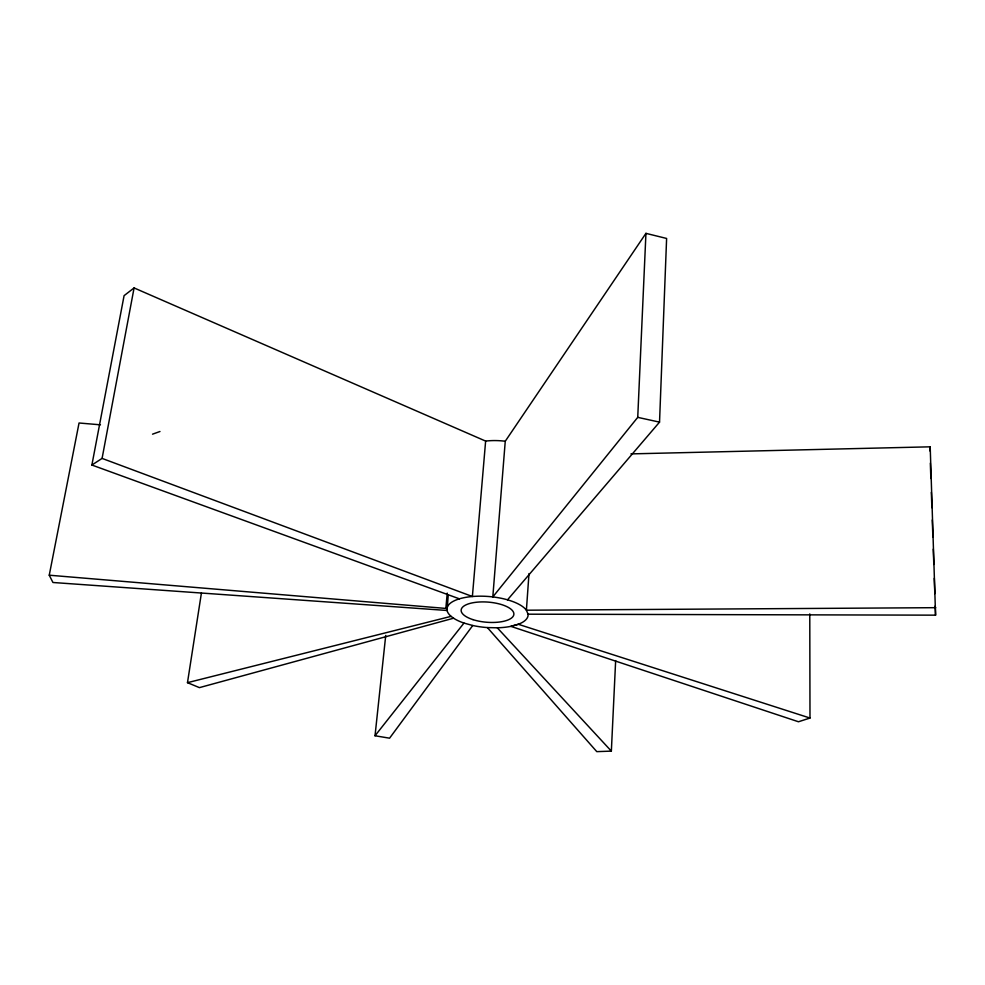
<?xml version="1.0" encoding="UTF-8"?>
<svg xmlns="http://www.w3.org/2000/svg" width="985" height="985" viewBox="0 0 985 985"><rect width="100%" height="100%" fill="white"/><g stroke="black" fill="none" stroke-linecap="round" stroke-linejoin="round"><path stroke-width="1.48" d="M930.135 451.142L930.197 446.821L630.954 453.888M448.249 594.731L447.079 610.478A40.693 15.538 4.6 0 0 451.081 616.351L453.58 618.211A40.693 15.538 4.6 0 0 463.972 623.074L472.751 625.5A40.693 15.538 4.6 0 0 487.39 627.58L497.29 627.802A40.693 15.538 4.6 0 0 510.87 626.361L518.295 624.281A40.693 15.538 4.6 0 0 528.071 614.184L935.565 615.157L930.197 446.821M507.521 599.828L659.531 422.134L666.611 238.456L645.938 233.359L505.256 441.243L492.808 596.922L637.738 417.357L645.938 233.359M487.39 627.58L596.787 751.641L611.353 751.112L615.65 660.603M528.994 573.59L526.396 610.207L528.071 614.184M91.888 465.031L124.085 295.648L134.083 287.928L485.63 441.083L472.381 596.504L102.083 458.407L91.888 465.031L459.392 598.831M445.836 608.422L447.239 593.105M472.751 625.5L389.58 738.184L375.026 735.77L385.726 635.423M453.58 618.211L199.413 687.629L187.482 682.667L201.432 592.945M102.083 458.407L134.083 287.928M447.079 610.478L52.944 582.492L49.25 575.203L79.046 422.996L100.458 424.818M375.026 735.77L463.972 623.074M152.527 434.176L159.976 431.504M809.99 718.04L798.466 721.759L510.87 626.361L518.295 624.281L809.99 718.04L809.781 613.914M187.482 682.667L451.081 616.351M935.75 607.683L526.396 610.207A40.693 15.538 4.6 0 0 482.527 596.196A40.693 15.538 4.6 0 0 446.981 608.521L49.25 575.203M637.738 417.357L659.531 422.134M497.29 627.802L611.353 751.112M930.332 463.135L930.862 478.501M931.342 492.315L931.872 507.669M932.29 519.957L932.869 536.85M933.288 549.125L933.817 564.479M934.297 578.306L934.827 593.659M935.245 605.947L935.565 615.157M485.63 441.083A39.092 18.026 4.6 0 1 505.256 441.243M473.022 619.651A26.447 10.096 4.6 0 0 513.838 614.603A26.447 10.096 4.6 0 0 475.681 602.327A26.447 10.096 4.6 0 0 473.022 619.651"/></g></svg>
